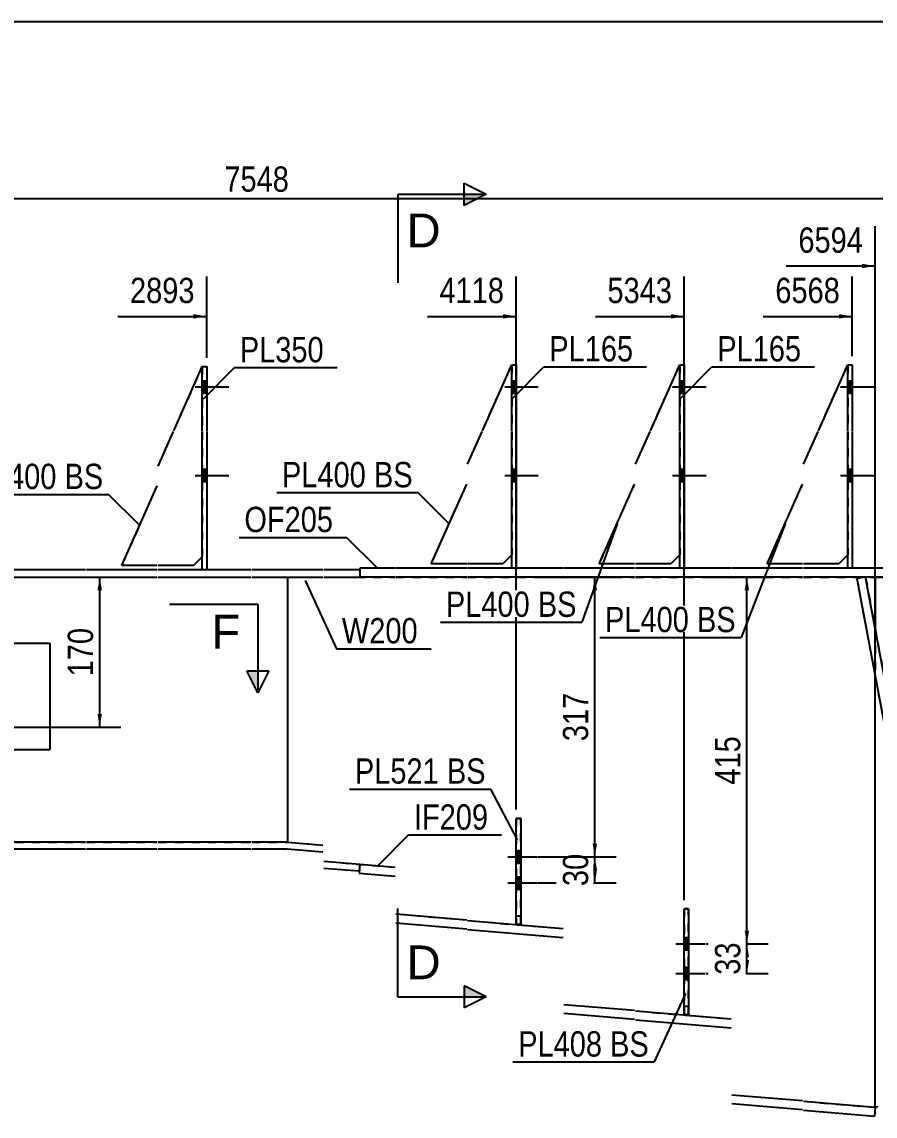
# Model space of a CAD drawing. Header units: millimetres. Extents: x -29 to 374, y -199 to 78.
# Drawn here: x 135.5 to 232.1, y -46 to 77.8 of the extents above; entities that cross this region are included whole.
import ezdxf

# ---------------------------------------------------------------- set-up
doc = ezdxf.new("R2010")
doc.units = ezdxf.units.MM
doc.linetypes.add('DXK_LINE_DOT1', pattern=[1.8814, 0.9407, -0.9407])
doc.linetypes.add('DXK_LINE_DOT2', pattern=[3.9198, 1.9599, -1.9599])
doc.styles.add('Arial', font='ARIAL.TTF', dxfattribs={"height": 0.2})
doc.styles.add('Arial Narrow', font='ARIALN.TTF', dxfattribs={"height": 0.2})

# ---------------------------------------------------------------- blocks, each defined once
blk = doc.blocks.new('Unknown-627306872-1201')
at = {"color": 5, "linetype": 'Continuous'}
blk.add_line((373.94, 77.81), (-26.06, 77.81), dxfattribs=at)
blk = doc.blocks.new('Part-627306872-1657 - 1568')
at = {"color": 2, "linetype": 'Continuous'}
for p, q in [((173.78, -17.5), (173.7, -18.5)), ((173.7, -18.5), (177.78, -18.84)), ((173.78, -17.5), (177.78, -17.84)), ((177.88, -23.12), (185.88, -23.79)), ((177.88, -24.13), (185.88, -24.79)), ((185.98, -23.87), (196.79, -24.78)), ((185.98, -24.88), (196.79, -25.78)), ((196.89, -33.35), (204.89, -34.02)), ((196.89, -34.35), (204.89, -35.02)), ((204.99, -34.1), (215.8, -35)), ((204.99, -35.1), (215.8, -36)), ((215.9, -43.57), (223.9, -44.24)), ((224, -44.32), (232.1, -45)), ((215.9, -44.58), (223.9, -45.24)), ((224, -45.33), (232.02, -46)), ((232.1, -45), (232.02, -46))]:
    blk.add_line(p, q, dxfattribs=at)
blk = doc.blocks.new('Bolt-627306872-2099 - 1568')
at = {"linetype": 'Continuous'}
for points in [[(229.5, 35.8), (229.5, 37.2), (229, 37.2), (229, 35.8)], [(229.5, 35.8), (229.5, 37.2), (229, 37.2), (229, 35.8)], [(229.5, 35.8), (229.5, 37.2), (229, 37.2), (229, 35.8)], [(229.5, 25.8), (229.5, 27.2), (229, 27.2), (229, 25.8)], [(229.5, 25.8), (229.5, 27.2), (229, 27.2), (229, 25.8)], [(229.5, 25.8), (229.5, 27.2), (229, 27.2), (229, 25.8)]]:
    blk.add_hatch(color=3, dxfattribs=at).paths.add_polyline_path(points)
at = {"color": 3, "linetype": 'Continuous'}
for p, q in [((229, 37.2), (229.5, 37.2)), ((229, 37.2), (229.5, 37.2)), ((229, 37.2), (229.5, 37.2)), ((228.2, 36.5), (232, 36.5)), ((228.2, 36.5), (232, 36.5)), ((228.2, 36.5), (232, 36.5)), ((229, 35.8), (229.5, 35.8)), ((229, 35.8), (229.5, 35.8)), ((229, 35.8), (229.5, 35.8)), ((228.2, 26.5), (232, 26.5)), ((228.2, 26.5), (232, 26.5)), ((228.2, 26.5), (232, 26.5)), ((229, 27.2), (229.5, 27.2)), ((229, 27.2), (229.5, 27.2)), ((229, 27.2), (229.5, 27.2)), ((229, 25.8), (229.5, 25.8)), ((229, 25.8), (229.5, 25.8)), ((229, 25.8), (229.5, 25.8))]:
    blk.add_line(p, q, dxfattribs=at)
blk = doc.blocks.new('Bolt-627306872-2097 - 1568')
at = {"linetype": 'Continuous'}
for points in [[(210.49, 35.8), (210.49, 37.2), (209.99, 37.2), (209.99, 35.8)], [(210.49, 35.8), (210.49, 37.2), (209.99, 37.2), (209.99, 35.8)], [(210.49, 35.8), (210.49, 37.2), (209.99, 37.2), (209.99, 35.8)], [(210.49, 25.8), (210.49, 27.2), (209.99, 27.2), (209.99, 25.8)], [(210.49, 25.8), (210.49, 27.2), (209.99, 27.2), (209.99, 25.8)], [(210.49, 25.8), (210.49, 27.2), (209.99, 27.2), (209.99, 25.8)]]:
    blk.add_hatch(color=3, dxfattribs=at).paths.add_polyline_path(points)
at = {"color": 3, "linetype": 'Continuous'}
for p, q in [((209.99, 37.2), (210.49, 37.2)), ((209.99, 37.2), (210.49, 37.2)), ((209.99, 37.2), (210.49, 37.2)), ((209.19, 36.5), (212.99, 36.5)), ((209.19, 36.5), (212.99, 36.5)), ((209.19, 36.5), (212.99, 36.5)), ((209.99, 35.8), (210.49, 35.8)), ((209.99, 35.8), (210.49, 35.8)), ((209.99, 35.8), (210.49, 35.8)), ((209.19, 26.5), (212.99, 26.5)), ((209.19, 26.5), (212.99, 26.5)), ((209.19, 26.5), (212.99, 26.5)), ((209.99, 27.2), (210.49, 27.2)), ((209.99, 27.2), (210.49, 27.2)), ((209.99, 27.2), (210.49, 27.2)), ((209.99, 25.8), (210.49, 25.8)), ((209.99, 25.8), (210.49, 25.8)), ((209.99, 25.8), (210.49, 25.8))]:
    blk.add_line(p, q, dxfattribs=at)
blk = doc.blocks.new('Part-627306872-1613 - 1568')
at = {"color": 2, "linetype": 'Continuous'}
for p, q in [((231.01, 15), (230.03, 14.82)), ((241.93, -43.15), (231.01, 15)), ((230.03, 14.82), (240.95, -43.34)), ((240.95, -43.34), (241.93, -43.15))]:
    blk.add_line(p, q, dxfattribs=at)
blk = doc.blocks.new('Part-627306872-1932 - 1568')
at = {"color": 7, "linetype": 'DXK_LINE_DOT1'}
for p, q in [((187.67, 31.55), (190.98, 39)), ((190.98, 39), (190.98, 31.55)), ((185.98, 27.75), (187.63, 31.45)), ((190.98, 31.45), (190.98, 17.5)), ((181.88, 16.5), (185.88, 25.5)), ((190.98, 17.5), (189.98, 16.5)), ((185.88, 16.5), (181.88, 16.5)), ((189.98, 16.5), (185.98, 16.5))]:
    blk.add_line(p, q, dxfattribs=at)
blk = doc.blocks.new('Part-627306872-1701 - 1568')
at = {"color": 2, "linetype": 'Continuous'}
for p, q in [((232.1, 15), (232.1, 9.18)), ((307.32, 15), (307.36, 14.82)), ((232.1, -45), (232.1, 3.76))]:
    blk.add_line(p, q, dxfattribs=at)
at = {"color": 7, "linetype": 'DXK_LINE_DOT1'}
for p, q in [((232.1, 15), (307.32, 15)), ((307.36, 14.82), (315.64, -29.31)), ((232.1, 9.18), (232.1, 3.76)), ((315.64, -29.31), (232.1, -45))]:
    blk.add_line(p, q, dxfattribs=at)
blk = doc.blocks.new('Part-627306872-1787 - 1568')
at = {"color": 7, "linetype": 'DXK_LINE_DOT1'}
for p, q in [((206.68, 31.55), (209.99, 39)), ((209.99, 39), (209.99, 31.55)), ((204.99, 27.75), (206.64, 31.45)), ((209.99, 31.45), (209.99, 17.5)), ((200.89, 16.5), (204.89, 25.5)), ((209.99, 17.5), (208.99, 16.5)), ((204.89, 16.5), (200.89, 16.5)), ((208.99, 16.5), (204.99, 16.5))]:
    blk.add_line(p, q, dxfattribs=at)
blk = doc.blocks.new('Part-627306872-1723 - 1568')
at = {"color": 2, "linetype": 'Continuous'}
for p, q in [((165.6, 15), (165.6, -15)), ((232.1, 15), (232.1, 9.18)), ((232.1, -45), (232.1, 3.76))]:
    blk.add_line(p, q, dxfattribs=at)
at = {"color": 7, "linetype": 'DXK_LINE_DOT1'}
for p, q in [((165.6, 15), (169.6, 15)), ((169.7, 15), (177.78, 15)), ((177.88, 15), (185.88, 15)), ((185.98, 15), (196.79, 15)), ((196.89, 15), (204.89, 15)), ((204.99, 15), (215.8, 15)), ((215.9, 15), (223.9, 15)), ((224, 15), (232.1, 15)), ((232.1, -45), (232.1, 3.76)), ((165.6, -15), (169.6, -15.33)), ((169.7, -17.16), (177.78, -17.84)), ((177.88, -23.12), (185.88, -23.79)), ((185.98, -23.87), (196.79, -24.78)), ((196.89, -33.35), (204.89, -34.02)), ((204.99, -34.1), (215.8, -35)), ((215.9, -43.57), (223.9, -44.24)), ((224, -44.32), (232.1, -45))]:
    blk.add_line(p, q, dxfattribs=at)
blk = doc.blocks.new('Part-627306872-1745 - 1568')
at = {"color": 2, "linetype": 'Continuous'}
for p, q in [((173.78, 16), (173.78, 15)), ((177.78, 16), (173.78, 16)), ((177.78, 15), (173.78, 15)), ((185.88, 16), (177.88, 16)), ((185.88, 15), (177.88, 15)), ((190.98, 16), (185.98, 16)), ((196.79, 15), (185.98, 15)), ((196.79, 16), (191.48, 16)), ((204.89, 16), (196.89, 16)), ((204.89, 15), (196.89, 15)), ((209.99, 16), (204.99, 16)), ((215.8, 15), (204.99, 15)), ((215.8, 16), (210.49, 16)), ((223.9, 16), (215.9, 16)), ((223.9, 15), (215.9, 15)), ((229, 16), (224, 16)), ((308.34, 15), (224, 15)), ((295.19, 16), (229.5, 16)), ((321.17, 16), (295.69, 16)), ((329.52, 15), (308.34, 15)), ((329.52, 16), (321.67, 16)), ((329.52, 16), (329.52, 15))]:
    blk.add_line(p, q, dxfattribs=at)
at = {"color": 7, "linetype": 'DXK_LINE_DOT1'}
for p, q in [((191.48, 16), (190.98, 16)), ((210.49, 16), (209.99, 16)), ((229.5, 16), (229, 16)), ((295.69, 16), (295.19, 16)), ((308.34, 15), (308.34, 15)), ((321.67, 16), (321.17, 16))]:
    blk.add_line(p, q, dxfattribs=at)
blk = doc.blocks.new('Part-627306872-1750 - 1568')
at = {"color": 2, "linetype": 'Continuous'}
for p, q in [((123.76, 7.5), (138.76, 7.5)), ((123.76, 7.5), (123.76, -4.5)), ((138.76, -4.5), (138.76, 7.5)), ((123.76, -4.5), (138.76, -4.5))]:
    blk.add_line(p, q, dxfattribs=at)
blk = doc.blocks.new('Bolt-627306872-2105 - 1568')
at = {"color": 3, "linetype": 'DXK_LINE_DOT2'}
for p, q in [((210.5, -25.8), (211, -25.8)), ((209.55, -26.5), (212.85, -26.5)), ((210.5, -27.2), (211, -27.2)), ((210.5, -29.15), (211, -29.15)), ((209.55, -29.85), (212.85, -29.85)), ((210.5, -30.55), (211, -30.55))]:
    blk.add_line(p, q, dxfattribs=at)
blk = doc.blocks.new('Part-627306872-1755 - 1568')
at = {"color": 2, "linetype": 'Continuous'}
for p, q in [((5.5, -15), (0, -15)), ((5.5, -15.8), (0, -15.8)), ((13.6, -15), (5.6, -15)), ((13.6, -15.8), (5.6, -15.8)), ((21.7, -15), (13.7, -15)), ((21.7, -15.8), (13.7, -15.8)), ((32.3, -15), (21.8, -15)), ((32.3, -15.8), (21.8, -15.8)), ((40.4, -15), (32.4, -15)), ((40.4, -15.8), (32.4, -15.8)), ((50.95, -15), (40.5, -15)), ((50.95, -15.8), (40.5, -15.8)), ((59.05, -15), (51.05, -15)), ((59.05, -15.8), (51.05, -15.8)), ((87.56, -15), (59.15, -15)), ((87.56, -15.8), (59.15, -15.8)), ((119.66, -15), (87.66, -15)), ((119.66, -15.8), (87.66, -15.8)), ((142.76, -15), (119.76, -15)), ((142.76, -15.8), (119.76, -15.8)), ((150.86, -15), (142.86, -15)), ((150.86, -15.8), (142.86, -15.8)), ((161.46, -15), (150.96, -15)), ((161.46, -15.8), (150.96, -15.8)), ((165.6, -15), (161.56, -15)), ((165.56, -15.8), (161.56, -15.8)), ((169.6, -16.14), (165.56, -15.8)), ((165.6, -15), (169.6, -15.33)), ((169.7, -17.16), (173.78, -17.5)), ((173.71, -18.3), (169.7, -17.97)), ((173.78, -17.5), (173.71, -18.3))]:
    blk.add_line(p, q, dxfattribs=at)
at = {"color": 7, "linetype": 'DXK_LINE_DOT1'}
blk.add_line((0, -15.8), (0, -15), dxfattribs=at)
blk = doc.blocks.new('Part-627306872-1760 - 1568')
at = {"color": 2, "linetype": 'Continuous'}
for p, q in [((0, 15.8), (5.5, 15.8)), ((0, 15), (5.5, 15)), ((5.6, 15.8), (13.6, 15.8)), ((5.6, 15), (13.6, 15)), ((13.7, 15.8), (21.7, 15.8)), ((13.7, 15), (21.7, 15)), ((21.8, 15.8), (26.8, 15.8)), ((21.8, 15), (32.3, 15)), ((32.3, 15.8), (27.3, 15.8)), ((40.4, 15.8), (32.4, 15.8)), ((32.4, 15), (40.4, 15)), ((45.5, 15.8), (40.5, 15.8)), ((40.5, 15), (50.95, 15)), ((50.95, 15.8), (46, 15.8)), ((59.05, 15.8), (51.05, 15.8)), ((51.05, 15), (59.05, 15)), ((64.15, 15.8), (59.15, 15.8)), ((59.15, 15), (87.56, 15)), ((87.56, 15.8), (64.65, 15.8)), ((119.66, 15.8), (87.66, 15.8)), ((87.66, 15), (119.66, 15)), ((142.76, 15.8), (119.76, 15.8)), ((119.76, 15), (142.76, 15)), ((150.86, 15.8), (142.86, 15.8)), ((142.86, 15), (150.86, 15)), ((155.96, 15.8), (150.96, 15.8)), ((150.96, 15), (161.46, 15)), ((161.46, 15.8), (156.46, 15.8)), ((169.6, 15.8), (161.56, 15.8)), ((161.56, 15), (169.6, 15)), ((173.78, 15.8), (169.7, 15.8)), ((169.7, 15), (173.78, 15)), ((173.78, 15.8), (173.78, 15))]:
    blk.add_line(p, q, dxfattribs=at)
at = {"color": 7, "linetype": 'DXK_LINE_DOT1'}
for p, q in [((0, 15.8), (0, 15)), ((27.3, 15.8), (26.8, 15.8)), ((46, 15.8), (45.5, 15.8)), ((64.65, 15.8), (64.15, 15.8)), ((156.46, 15.8), (155.96, 15.8))]:
    blk.add_line(p, q, dxfattribs=at)
blk = doc.blocks.new('Part-627306872-1981 - 1568')
at = {"color": 2, "linetype": 'Continuous'}
for p, q in [((191.49, -24.32), (191.49, -12.32)), ((191.49, -12.32), (191.99, -12.32)), ((191.99, -12.32), (191.99, -24.32)), ((191.99, -24.32), (191.49, -24.32))]:
    blk.add_line(p, q, dxfattribs=at)
blk = doc.blocks.new('Part-627306872-1917 - 1568')
at = {"color": 2, "linetype": 'Continuous'}
for p, q in [((210.5, -34.55), (210.5, -22.55)), ((210.5, -22.55), (211, -22.55)), ((211, -22.55), (211, -34.55)), ((211, -34.55), (210.5, -34.55))]:
    blk.add_line(p, q, dxfattribs=at)
blk = doc.blocks.new('Part-627306872-1809 - 1568')
at = {"color": 7, "linetype": 'DXK_LINE_DOT1'}
for p, q in [((210.5, -22.55), (210.5, -34.55)), ((211, -22.55), (210.5, -22.55)), ((211, -34.55), (211, -22.55)), ((210.5, -33.55), (211, -33.55)), ((210.5, -34.55), (211, -34.55))]:
    blk.add_line(p, q, dxfattribs=at)
blk = doc.blocks.new('Part-627306872-2028 - 1568')
at = {"color": 7, "linetype": 'DXK_LINE_DOT1'}
for p, q in [((231.01, 15), (230.03, 14.82)), ((231.01, 15), (241.93, -43.15)), ((230.03, 14.82), (240.95, -43.34))]:
    blk.add_line(p, q, dxfattribs=at)
blk = doc.blocks.new('Part-627306872-1836 - 1568')
at = {"color": 2, "linetype": 'Continuous'}
for p, q in [((152.74, 31.55), (155.96, 38.8)), ((150.96, 27.55), (152.7, 31.45)), ((146.86, 16.3), (150.86, 25.3)), ((150.86, 16.3), (146.86, 16.3)), ((154.96, 16.3), (150.96, 16.3)), ((155.96, 17.3), (154.96, 16.3))]:
    blk.add_line(p, q, dxfattribs=at)
at = {"color": 7, "linetype": 'DXK_LINE_DOT1'}
for p, q in [((155.96, 38.8), (155.96, 31.55)), ((155.96, 31.45), (155.96, 17.3))]:
    blk.add_line(p, q, dxfattribs=at)
blk = doc.blocks.new('Part-627306872-1841 - 1568')
at = {"color": 7, "linetype": 'DXK_LINE_DOT1'}
for p, q in [((152.74, 31.55), (155.96, 38.8)), ((150.96, 27.55), (152.7, 31.45)), ((146.86, 16.3), (150.86, 25.3)), ((150.86, 16.3), (146.86, 16.3)), ((154.96, 16.3), (150.96, 16.3)), ((155.96, 17.3), (154.96, 16.3))]:
    blk.add_line(p, q, dxfattribs=at)
blk = doc.blocks.new('Part-627306872-1991 - 1568')
at = {"color": 2, "linetype": 'Continuous'}
for p, q in [((206.68, 31.55), (209.99, 39)), ((204.99, 27.75), (206.64, 31.45)), ((200.89, 16.5), (204.89, 25.5)), ((209.99, 17.5), (208.99, 16.5)), ((204.89, 16.5), (200.89, 16.5)), ((208.99, 16.5), (204.99, 16.5))]:
    blk.add_line(p, q, dxfattribs=at)
blk = doc.blocks.new('Part-627306872-1927 - 1568')
at = {"color": 7, "linetype": 'DXK_LINE_DOT1'}
for p, q in [((225.69, 31.55), (229, 39)), ((229, 39), (229, 31.55)), ((224, 27.75), (225.65, 31.45)), ((229, 31.45), (229, 17.5)), ((219.9, 16.5), (223.9, 25.5)), ((229, 17.5), (228, 16.5)), ((223.9, 16.5), (219.9, 16.5)), ((228, 16.5), (224, 16.5))]:
    blk.add_line(p, q, dxfattribs=at)
blk = doc.blocks.new('Part-627306872-1959 - 1568')
at = {"color": 7, "linetype": 'DXK_LINE_DOT1'}
for p, q in [((191.49, -12.32), (191.49, -24.32)), ((191.99, -12.32), (191.49, -12.32)), ((191.99, -24.32), (191.99, -12.32)), ((191.49, -23.32), (191.99, -23.32)), ((191.49, -24.32), (191.99, -24.32))]:
    blk.add_line(p, q, dxfattribs=at)
blk = doc.blocks.new('Bolt-627306872-2101 - 1568')
at = {"linetype": 'Continuous'}
for points in [[(191.48, 35.8), (191.48, 37.2), (190.98, 37.2), (190.98, 35.8)], [(191.48, 35.8), (191.48, 37.2), (190.98, 37.2), (190.98, 35.8)], [(191.48, 35.8), (191.48, 37.2), (190.98, 37.2), (190.98, 35.8)], [(191.48, 25.8), (191.48, 27.2), (190.98, 27.2), (190.98, 25.8)], [(191.48, 25.8), (191.48, 27.2), (190.98, 27.2), (190.98, 25.8)], [(191.48, 25.8), (191.48, 27.2), (190.98, 27.2), (190.98, 25.8)]]:
    blk.add_hatch(color=3, dxfattribs=at).paths.add_polyline_path(points)
at = {"color": 3, "linetype": 'Continuous'}
for p, q in [((190.98, 37.2), (191.48, 37.2)), ((190.98, 37.2), (191.48, 37.2)), ((190.98, 37.2), (191.48, 37.2)), ((190.18, 36.5), (193.98, 36.5)), ((190.18, 36.5), (193.98, 36.5)), ((190.18, 36.5), (193.98, 36.5)), ((190.98, 35.8), (191.48, 35.8)), ((190.98, 35.8), (191.48, 35.8)), ((190.98, 35.8), (191.48, 35.8)), ((190.18, 26.5), (193.98, 26.5)), ((190.18, 26.5), (193.98, 26.5)), ((190.18, 26.5), (193.98, 26.5)), ((190.98, 27.2), (191.48, 27.2)), ((190.98, 27.2), (191.48, 27.2)), ((190.98, 27.2), (191.48, 27.2)), ((190.98, 25.8), (191.48, 25.8)), ((190.98, 25.8), (191.48, 25.8)), ((190.98, 25.8), (191.48, 25.8))]:
    blk.add_line(p, q, dxfattribs=at)
blk = doc.blocks.new('Bolt-627306872-2110 - 1568')
at = {"linetype": 'Continuous'}
for points in [[(210.5, -25.8), (210.5, -27.2), (211, -27.2), (211, -25.8)], [(210.5, -29.15), (210.5, -30.55), (211, -30.55), (211, -29.15)]]:
    blk.add_hatch(color=3, dxfattribs=at).paths.add_polyline_path(points)
at = {"color": 3, "linetype": 'Continuous'}
for p, q in [((210.5, -25.8), (211, -25.8)), ((209.55, -26.5), (212.85, -26.5)), ((210.5, -27.2), (211, -27.2)), ((210.5, -29.15), (211, -29.15)), ((209.55, -29.85), (212.85, -29.85)), ((210.5, -30.55), (211, -30.55))]:
    blk.add_line(p, q, dxfattribs=at)
blk = doc.blocks.new('Bolt-627306872-2112 - 1568')
at = {"color": 3, "linetype": 'DXK_LINE_DOT2'}
for p, q in [((191.49, -15.96), (191.99, -15.96)), ((190.54, -16.66), (193.84, -16.66)), ((191.49, -17.36), (191.99, -17.36)), ((190.54, -19.62), (193.84, -19.62)), ((191.49, -18.92), (191.99, -18.92)), ((191.49, -20.32), (191.99, -20.32))]:
    blk.add_line(p, q, dxfattribs=at)
blk = doc.blocks.new('Bolt-627306872-2113 - 1568')
at = {"linetype": 'Continuous'}
for points in [[(191.49, -15.96), (191.49, -17.36), (191.99, -17.36), (191.99, -15.96)], [(191.49, -18.92), (191.49, -20.32), (191.99, -20.32), (191.99, -18.92)]]:
    blk.add_hatch(color=3, dxfattribs=at).paths.add_polyline_path(points)
at = {"color": 3, "linetype": 'Continuous'}
for p, q in [((191.49, -15.96), (191.99, -15.96)), ((190.54, -16.66), (193.84, -16.66)), ((191.49, -17.36), (191.99, -17.36)), ((190.54, -19.62), (193.84, -19.62)), ((191.49, -18.92), (191.99, -18.92)), ((191.49, -20.32), (191.99, -20.32))]:
    blk.add_line(p, q, dxfattribs=at)
blk = doc.blocks.new('Bolt-627306872-2157 - 1568')
at = {"linetype": 'Continuous'}
for points in [[(156.46, 35.8), (156.46, 37.2), (155.96, 37.2), (155.96, 35.8)], [(156.46, 35.8), (156.46, 37.2), (155.96, 37.2), (155.96, 35.8)], [(156.46, 35.8), (156.46, 37.2), (155.96, 37.2), (155.96, 35.8)], [(156.46, 25.8), (156.46, 27.2), (155.96, 27.2), (155.96, 25.8)], [(156.46, 25.8), (156.46, 27.2), (155.96, 27.2), (155.96, 25.8)], [(156.46, 25.8), (156.46, 27.2), (155.96, 27.2), (155.96, 25.8)]]:
    blk.add_hatch(color=3, dxfattribs=at).paths.add_polyline_path(points)
at = {"color": 3, "linetype": 'Continuous'}
for p, q in [((155.96, 37.2), (156.46, 37.2)), ((155.96, 37.2), (156.46, 37.2)), ((155.96, 37.2), (156.46, 37.2)), ((155.16, 36.5), (158.96, 36.5)), ((155.16, 36.5), (158.96, 36.5)), ((155.16, 36.5), (158.96, 36.5)), ((155.96, 35.8), (156.46, 35.8)), ((155.96, 35.8), (156.46, 35.8)), ((155.96, 35.8), (156.46, 35.8)), ((155.16, 26.5), (158.96, 26.5)), ((155.16, 26.5), (158.96, 26.5)), ((155.16, 26.5), (158.96, 26.5)), ((155.96, 27.2), (156.46, 27.2)), ((155.96, 27.2), (156.46, 27.2)), ((155.96, 27.2), (156.46, 27.2)), ((155.96, 25.8), (156.46, 25.8)), ((155.96, 25.8), (156.46, 25.8)), ((155.96, 25.8), (156.46, 25.8))]:
    blk.add_line(p, q, dxfattribs=at)
blk = doc.blocks.new('Part-627306872-2162 - 1568')
at = {"color": 7, "linetype": 'DXK_LINE_DOT1'}
for p, q in [((0, 15), (0, -15)), ((0, 15), (5.5, 15)), ((5.6, 15), (13.6, 15)), ((13.7, 15), (21.7, 15)), ((21.8, 15), (32.3, 15)), ((32.4, 15), (40.4, 15)), ((40.5, 15), (50.95, 15)), ((51.05, 15), (59.05, 15)), ((59.15, 15), (87.56, 15)), ((87.66, 15), (119.66, 15)), ((119.76, 15), (142.76, 15)), ((142.86, 15), (150.86, 15)), ((150.96, 15), (161.46, 15)), ((161.56, 15), (165.6, 15)), ((165.6, 15), (165.6, -15)), ((0, -15), (5.5, -15)), ((5.6, -15), (13.6, -15)), ((13.7, -15), (21.7, -15)), ((21.8, -15), (32.3, -15)), ((32.4, -15), (40.4, -15)), ((40.5, -15), (50.95, -15)), ((51.05, -15), (59.05, -15)), ((59.15, -15), (87.56, -15)), ((87.66, -15), (119.66, -15)), ((119.76, -15), (142.76, -15)), ((142.86, -15), (150.86, -15)), ((150.96, -15), (161.46, -15)), ((161.56, -15), (165.6, -15))]:
    blk.add_line(p, q, dxfattribs=at)
blk = doc.blocks.new('Part-627306872-2172 - 1568')
at = {"color": 2, "linetype": 'Continuous'}
for p, q in [((187.67, 31.55), (190.98, 39)), ((185.98, 27.75), (187.63, 31.45)), ((181.88, 16.5), (185.88, 25.5)), ((190.98, 17.5), (189.98, 16.5)), ((185.88, 16.5), (181.88, 16.5)), ((189.98, 16.5), (185.98, 16.5))]:
    blk.add_line(p, q, dxfattribs=at)
blk = doc.blocks.new('Part-627306872-2177 - 1568')
at = {"color": 2, "linetype": 'Continuous'}
for p, q in [((225.69, 31.55), (229, 39)), ((224, 27.75), (225.65, 31.45)), ((219.9, 16.5), (223.9, 25.5)), ((229, 17.5), (228, 16.5)), ((223.9, 16.5), (219.9, 16.5)), ((228, 16.5), (224, 16.5))]:
    blk.add_line(p, q, dxfattribs=at)
blk = doc.blocks.new('Part-627306872-2248 - 1568')
at = {"color": 2, "linetype": 'Continuous'}
for p, q in [((190.98, 31.55), (190.98, 39)), ((190.98, 39), (191.48, 39)), ((191.48, 39), (191.48, 31.55)), ((190.98, 16), (190.98, 31.45)), ((191.48, 31.45), (191.48, 16)), ((191.48, 16), (190.98, 16))]:
    blk.add_line(p, q, dxfattribs=at)
blk = doc.blocks.new('Part-627306872-2258 - 1568')
at = {"color": 2, "linetype": 'Continuous'}
for p, q in [((229, 31.55), (229, 39)), ((229, 39), (229.5, 39)), ((229.5, 39), (229.5, 31.55)), ((229, 16), (229, 31.45)), ((229.5, 31.45), (229.5, 16)), ((229.5, 16), (229, 16))]:
    blk.add_line(p, q, dxfattribs=at)
blk = doc.blocks.new('Part-627306872-2268 - 1568')
at = {"color": 2, "linetype": 'Continuous'}
for p, q in [((209.99, 31.55), (209.99, 39)), ((209.99, 39), (210.49, 39)), ((210.49, 39), (210.49, 31.55)), ((209.99, 16), (209.99, 31.45)), ((210.49, 31.45), (210.49, 16)), ((210.49, 16), (209.99, 16))]:
    blk.add_line(p, q, dxfattribs=at)
blk = doc.blocks.new('Part-627306872-2283 - 1568')
at = {"color": 2, "linetype": 'Continuous'}
for p, q in [((155.96, 31.55), (155.96, 38.8)), ((155.96, 38.8), (156.46, 38.8)), ((156.46, 38.8), (156.46, 31.55)), ((155.96, 15.8), (155.96, 31.45)), ((156.46, 31.45), (156.46, 15.8)), ((156.46, 15.8), (155.96, 15.8))]:
    blk.add_line(p, q, dxfattribs=at)
blk = doc.blocks.new('StraightDimension-627306872-5108 - 1568')
at = {"color": 7, "linetype": 'Continuous'}
blk.add_line((-1.6, 57.84), (325.84, 57.84), dxfattribs=at)
at = {"color": 0}
blk.add_wipeout([(166.38, 57.99), (166.38, 62.19), (157.86, 62.19), (157.86, 57.99)], dxfattribs=at)
at = {"color": 3, "style": 'Arial Narrow'}
blk.add_text('7548', height=2.863, dxfattribs=at).set_placement((158.46, 58.59))
blk = doc.blocks.new('StraightDimension-627306872-3916 - 1568')
at = {"linetype": 'Continuous'}
for points in [[(200.13, -18.16), (200.38, -16.66), (200.63, -18.16)], [(200.63, -18.12), (200.38, -19.62), (200.13, -18.12)]]:
    blk.add_hatch(color=7, dxfattribs=at).paths.add_polyline_path(points)
at = {"color": 7, "linetype": 'Continuous'}
for p, q in [((193.92, -16.66), (202.78, -16.66)), ((200.38, -19.62), (200.38, -16.66)), ((193.92, -19.62), (202.78, -19.62))]:
    blk.add_line(p, q, dxfattribs=at)
at = {"color": 0}
blk.add_wipeout([(200.23, -15.71), (196.03, -15.71), (196.03, -20.57), (200.23, -20.57)], dxfattribs=at)
at = {"color": 3, "style": 'Arial Narrow'}
blk.add_text('30', height=2.863, rotation=90.0002, dxfattribs=at).set_placement((199.63, -19.97))
blk = doc.blocks.new('StraightDimension-627306872-2773 - 1568')
at = {"linetype": 'Continuous'}
for points in [[(144.1, 13.5), (144.35, 15), (144.6, 13.5)], [(144.6, -0.5), (144.35, -2), (144.1, -0.5)]]:
    blk.add_hatch(color=7, dxfattribs=at).paths.add_polyline_path(points)
at = {"color": 7, "linetype": 'Continuous'}
for p, q in [((138.93, 15), (146.75, 15)), ((144.35, -2), (144.35, 15)), ((77.06, -2), (146.75, -2))]:
    blk.add_line(p, q, dxfattribs=at)
at = {"color": 0}
blk.add_wipeout([(144.2, 9.84), (140, 9.84), (140, 3.16), (144.2, 3.16)], dxfattribs=at)
at = {"color": 3, "style": 'Arial Narrow'}
blk.add_text('170', height=2.863, rotation=90.0002, dxfattribs=at).set_placement((143.6, 3.76))
blk = doc.blocks.new('StraightDimension-627306872-3891 - 1568')
at = {"linetype": 'Continuous'}
for points in [[(217.34, 13.5), (217.59, 15), (217.84, 13.5)], [(217.84, -25), (217.59, -26.5), (217.34, -25)]]:
    blk.add_hatch(color=7, dxfattribs=at).paths.add_polyline_path(points)
at = {"color": 7, "linetype": 'Continuous'}
for p, q in [((212.93, 15), (219.99, 15)), ((217.59, -26.5), (217.59, 15)), ((212.93, -26.5), (219.99, -26.5))]:
    blk.add_line(p, q, dxfattribs=at)
at = {"color": 0}
blk.add_wipeout([(217.44, -2.41), (213.24, -2.41), (213.24, -9.09), (217.44, -9.09)], dxfattribs=at)
at = {"color": 3, "style": 'Arial Narrow'}
blk.add_text('415', height=2.863, rotation=90.0002, dxfattribs=at).set_placement((216.84, -8.49))
blk = doc.blocks.new('StraightDimension-627306872-3892 - 1568')
at = {"linetype": 'Continuous'}
for points in [[(217.34, -28), (217.59, -26.5), (217.84, -28)], [(217.84, -28.35), (217.59, -29.85), (217.34, -28.35)]]:
    blk.add_hatch(color=7, dxfattribs=at).paths.add_polyline_path(points)
at = {"color": 7, "linetype": 'Continuous'}
for p, q in [((212.93, -26.5), (219.99, -26.5)), ((217.59, -29.85), (217.59, -26.5)), ((212.93, -29.85), (219.99, -29.85))]:
    blk.add_line(p, q, dxfattribs=at)
at = {"color": 0}
blk.add_wipeout([(217.44, -25.75), (213.24, -25.75), (213.24, -30.6), (217.44, -30.6)], dxfattribs=at)
at = {"color": 3, "style": 'Arial Narrow'}
blk.add_text('33', height=2.863, rotation=90.0002, dxfattribs=at).set_placement((216.84, -30))
blk = doc.blocks.new('StraightDimension-627306872-3915 - 1568')
at = {"linetype": 'Continuous'}
for points in [[(200.13, 13.5), (200.38, 15), (200.63, 13.5)], [(200.63, -15.16), (200.38, -16.66), (200.13, -15.16)]]:
    blk.add_hatch(color=7, dxfattribs=at).paths.add_polyline_path(points)
at = {"color": 7, "linetype": 'Continuous'}
for p, q in [((193.92, 15), (202.78, 15)), ((200.38, -16.66), (200.38, 15)), ((193.92, -16.66), (202.78, -16.66))]:
    blk.add_line(p, q, dxfattribs=at)
at = {"color": 0}
blk.add_wipeout([(200.23, 2.51), (196.03, 2.51), (196.03, -4.17), (200.23, -4.17)], dxfattribs=at)
at = {"color": 3, "style": 'Arial Narrow'}
blk.add_text('317', height=2.863, rotation=90.0002, dxfattribs=at).set_placement((199.63, -3.57))
blk = doc.blocks.new('StraightDimension-627306872-6449 - 1568')
at = {"linetype": 'Continuous'}
blk.add_hatch(color=7, dxfattribs=at).paths.add_polyline_path([(230.6, 50.44), (232.1, 50.19), (230.6, 49.94)])
at = {"color": 7, "linetype": 'Continuous'}
for p, q in [((232.1, -44), (232.1, 54.69)), ((222.04, 50.19), (232.1, 50.19))]:
    blk.add_line(p, q, dxfattribs=at)
at = {"color": 0}
blk.add_wipeout([(231.33, 51.09), (231.33, 55.29), (222.82, 55.29), (222.82, 51.09)], dxfattribs=at)
at = {"color": 3, "style": 'Arial Narrow'}
blk.add_text('6594', height=2.863, dxfattribs=at).set_placement((223.42, 51.69))
blk = doc.blocks.new('StraightDimension-627306872-6450 - 1568')
at = {"linetype": 'Continuous'}
blk.add_hatch(color=7, dxfattribs=at).paths.add_polyline_path([(228, 44.74), (229.5, 44.49), (228, 44.24)])
at = {"color": 7, "linetype": 'Continuous'}
for p, q in [((229.5, 40), (229.5, 48.99)), ((219.44, 44.49), (229.5, 44.49))]:
    blk.add_line(p, q, dxfattribs=at)
at = {"color": 0}
blk.add_wipeout([(228.73, 45.39), (228.73, 49.59), (220.21, 49.59), (220.21, 45.39)], dxfattribs=at)
at = {"color": 3, "style": 'Arial Narrow'}
blk.add_text('6568', height=2.863, dxfattribs=at).set_placement((220.81, 45.99))
blk = doc.blocks.new('StraightDimension-627306872-6451 - 1568')
at = {"linetype": 'Continuous'}
blk.add_hatch(color=7, dxfattribs=at).paths.add_polyline_path([(209, 44.74), (210.5, 44.49), (209, 44.24)])
at = {"color": 7, "linetype": 'Continuous'}
for p, q in [((210.5, -21.55), (210.5, 48.99)), ((200.44, 44.49), (210.5, 44.49))]:
    blk.add_line(p, q, dxfattribs=at)
at = {"color": 0}
blk.add_wipeout([(209.73, 45.39), (209.73, 49.59), (201.21, 49.59), (201.21, 45.39)], dxfattribs=at)
at = {"color": 3, "style": 'Arial Narrow'}
blk.add_text('5343', height=2.863, dxfattribs=at).set_placement((201.81, 45.99))
blk = doc.blocks.new('StraightDimension-627306872-6452 - 1568')
at = {"linetype": 'Continuous'}
blk.add_hatch(color=7, dxfattribs=at).paths.add_polyline_path([(189.99, 44.74), (191.49, 44.49), (189.99, 44.24)])
at = {"color": 7, "linetype": 'Continuous'}
for p, q in [((191.49, -11.32), (191.49, 48.99)), ((181.43, 44.49), (191.49, 44.49))]:
    blk.add_line(p, q, dxfattribs=at)
at = {"color": 0}
blk.add_wipeout([(190.72, 45.39), (190.72, 49.59), (182.2, 49.59), (182.2, 45.39)], dxfattribs=at)
at = {"color": 3, "style": 'Arial Narrow'}
blk.add_text('4118', height=2.863, dxfattribs=at).set_placement((182.8, 45.99))
blk = doc.blocks.new('StraightDimension-627306872-6453 - 1568')
at = {"linetype": 'Continuous'}
blk.add_hatch(color=7, dxfattribs=at).paths.add_polyline_path([(154.96, 44.74), (156.46, 44.49), (154.96, 44.24)])
at = {"color": 7, "linetype": 'Continuous'}
for p, q in [((156.46, 39.8), (156.46, 48.99)), ((146.4, 44.49), (156.46, 44.49))]:
    blk.add_line(p, q, dxfattribs=at)
at = {"color": 0}
blk.add_wipeout([(155.69, 45.39), (155.69, 49.59), (147.18, 49.59), (147.18, 45.39)], dxfattribs=at)
at = {"color": 3, "style": 'Arial Narrow'}
blk.add_text('2893', height=2.863, dxfattribs=at).set_placement((147.78, 45.99))
blk = doc.blocks.new('MarkSet-627306872-2976 - 1568')
at = {"color": 0}
for points in [[(193.03, 10.49), (193.03, 13.49), (183.53, 13.49), (183.53, 10.49)], [(198.32, 10.49), (198.32, 13.49), (193.93, 13.49), (193.93, 10.49)]]:
    blk.add_wipeout(points, dxfattribs=at)
for points in [[(193.03, 10.49), (193.03, 13.49), (183.53, 13.49), (183.53, 10.49)], [(198.32, 10.49), (198.32, 13.49), (193.93, 13.49), (193.93, 10.49)]]:
    blk.add_wipeout(points, dxfattribs=at)
at = {"color": 7, "linetype": 'Continuous'}
for p in [(202.92, 21.02), (182.93, 9.89)]:
    blk.add_line(p, (198.92, 9.89), dxfattribs=at)
at = {"color": 3, "style": 'Arial Narrow'}
for s, p in [('PL400', (183.53, 10.49)), ('BS', (193.93, 10.49))]:
    blk.add_text(s, height=2.863, dxfattribs=at).set_placement(p)
blk = doc.blocks.new('Mark-627306872-1719 - 1568')
at = {"color": 0}
blk.add_wipeout([(180.35, 7.49), (180.35, 10.49), (171.76, 10.49), (171.76, 7.49)], dxfattribs=at)
blk.add_wipeout([(180.35, 7.49), (180.35, 10.49), (171.76, 10.49), (171.76, 7.49)], dxfattribs=at)
at = {"color": 7, "linetype": 'Continuous'}
for p, q in [((167.62, 14.62), (171.16, 6.89)), ((171.16, 6.89), (181.85, 6.89))]:
    blk.add_line(p, q, dxfattribs=at)
at = {"color": 3, "style": 'Arial Narrow'}
blk.add_text('W200', height=2.863, dxfattribs=at).set_placement((171.76, 7.49))
blk = doc.blocks.new('Mark-627306872-1653 - 1568')
at = {"color": 0}
blk.add_wipeout([(188.32, -13.59), (188.32, -10.59), (179.91, -10.59), (179.91, -13.59)], dxfattribs=at)
blk.add_wipeout([(188.32, -13.59), (188.32, -10.59), (179.91, -10.59), (179.91, -13.59)], dxfattribs=at)
at = {"color": 7, "linetype": 'Continuous'}
for p, q in [((175.78, -17.73), (179.31, -14.19)), ((179.31, -14.19), (189.82, -14.19))]:
    blk.add_line(p, q, dxfattribs=at)
at = {"color": 3, "style": 'Arial Narrow'}
blk.add_text('IF209', height=2.863, dxfattribs=at).set_placement((179.91, -13.59))
blk = doc.blocks.new('Mark-627306872-1741 - 1568')
at = {"color": 7, "linetype": 'Continuous'}
blk.add_line((175.81, 15.95), (172.27, 19.48), dxfattribs=at)
at = {"color": 0}
blk.add_wipeout([(170.77, 20.08), (170.77, 23.08), (160.72, 23.08), (160.72, 20.08)], dxfattribs=at)
blk.add_wipeout([(170.77, 20.08), (170.77, 23.08), (160.72, 23.08), (160.72, 20.08)], dxfattribs=at)
at = {"color": 7, "linetype": 'Continuous'}
blk.add_line((160.12, 19.48), (172.27, 19.48), dxfattribs=at)
at = {"color": 3, "style": 'Arial Narrow'}
blk.add_text('OF205', height=2.863, dxfattribs=at).set_placement((160.72, 20.08))
blk = doc.blocks.new('Mark-627306872-2244 - 1568')
at = {"color": 0}
blk.add_wipeout([(204.73, 39.39), (204.73, 42.39), (195.23, 42.39), (195.23, 39.39)], dxfattribs=at)
blk.add_wipeout([(204.73, 39.39), (204.73, 42.39), (195.23, 42.39), (195.23, 39.39)], dxfattribs=at)
at = {"color": 7, "linetype": 'Continuous'}
for p, q in [((191.1, 35.25), (194.63, 38.79)), ((194.63, 38.79), (206.23, 38.79))]:
    blk.add_line(p, q, dxfattribs=at)
at = {"color": 3, "style": 'Arial Narrow'}
blk.add_text('PL165', height=2.863, dxfattribs=at).set_placement((195.23, 39.39))
blk = doc.blocks.new('MarkSet-627306872-2988 - 1568')
at = {"color": 0}
for points in [[(139.47, 24.95), (139.47, 27.95), (129.97, 27.95), (129.97, 24.95)], [(144.75, 24.95), (144.75, 27.95), (140.37, 27.95), (140.37, 24.95)]]:
    blk.add_wipeout(points, dxfattribs=at)
for points in [[(139.47, 24.95), (139.47, 27.95), (129.97, 27.95), (129.97, 24.95)], [(144.75, 24.95), (144.75, 27.95), (140.37, 27.95), (140.37, 24.95)]]:
    blk.add_wipeout(points, dxfattribs=at)
at = {"color": 7, "linetype": 'Continuous'}
for p in [(129.37, 24.35), (148.89, 20.82)]:
    blk.add_line(p, (145.35, 24.35), dxfattribs=at)
at = {"color": 3, "style": 'Arial Narrow'}
for s, p in [('PL400', (129.97, 24.95)), ('BS', (140.37, 24.95))]:
    blk.add_text(s, height=2.863, dxfattribs=at).set_placement(p)
blk = doc.blocks.new('Mark-627306872-2264 - 1568')
at = {"color": 0}
blk.add_wipeout([(223.74, 39.39), (223.74, 42.39), (214.24, 42.39), (214.24, 39.39)], dxfattribs=at)
blk.add_wipeout([(223.74, 39.39), (223.74, 42.39), (214.24, 42.39), (214.24, 39.39)], dxfattribs=at)
at = {"color": 7, "linetype": 'Continuous'}
for p, q in [((210.11, 35.25), (213.64, 38.79)), ((213.64, 38.79), (225.24, 38.79))]:
    blk.add_line(p, q, dxfattribs=at)
at = {"color": 3, "style": 'Arial Narrow'}
blk.add_text('PL165', height=2.863, dxfattribs=at).set_placement((214.24, 39.39))
blk = doc.blocks.new('Mark-627306872-2279 - 1568')
at = {"color": 0}
blk.add_wipeout([(169.72, 39.29), (169.72, 42.29), (160.21, 42.29), (160.21, 39.29)], dxfattribs=at)
blk.add_wipeout([(169.72, 39.29), (169.72, 42.29), (160.21, 42.29), (160.21, 39.29)], dxfattribs=at)
at = {"color": 7, "linetype": 'Continuous'}
for p, q in [((156.08, 35.15), (159.61, 38.69)), ((159.61, 38.69), (171.22, 38.69))]:
    blk.add_line(p, q, dxfattribs=at)
at = {"color": 3, "style": 'Arial Narrow'}
blk.add_text('PL350', height=2.863, dxfattribs=at).set_placement((160.21, 39.29))
blk = doc.blocks.new('SectionMark-627306872-2801 - 1568')
at = {"linetype": 'Continuous'}
for points in [[(185.58, 57.05), (185.58, 58.3), (188.08, 58.3)], [(185.58, -32.51), (185.58, -31.26), (188.08, -32.51)]]:
    blk.add_hatch(color=30, dxfattribs=at).paths.add_polyline_path(points)
at = {"color": 30, "linetype": 'Continuous'}
for p, q in [((185.58, 57.05), (185.58, 59.55)), ((185.58, 59.55), (188.08, 58.3)), ((178.08, 58.3), (178.08, 48.3)), ((178.08, 58.3), (188.08, 58.3)), ((188.08, 58.3), (185.58, 57.05)), ((178.08, -32.51), (178.08, -22.51)), ((188.08, -32.51), (185.58, -31.26)), ((185.58, -31.26), (185.58, -33.76)), ((178.08, -32.51), (188.08, -32.51)), ((188.08, -32.51), (185.58, -33.76))]:
    blk.add_line(p, q, dxfattribs=at)
at = {"color": 0, "linetype": 'Continuous'}
for points in [[(182.93, 52.3), (182.93, 56.3), (179.08, 56.3), (179.08, 52.3)], [(182.93, -30.51), (182.93, -26.51), (179.08, -26.51), (179.08, -30.51)]]:
    blk.add_wipeout(points, dxfattribs=at)
at = {"color": 96, "linetype": 'Continuous', "style": 'Arial'}
for p in [(179.08, 52.3), (179.08, -30.51)]:
    blk.add_text('D', height=3.82, dxfattribs=at).set_placement(p)
blk = doc.blocks.new('MarkSet-627306872-2820 - 1568')
at = {"color": 0}
for points in [[(211.04, 8.76), (211.04, 11.76), (201.54, 11.76), (201.54, 8.76)], [(216.33, 8.76), (216.33, 11.76), (211.94, 11.76), (211.94, 8.76)]]:
    blk.add_wipeout(points, dxfattribs=at)
for points in [[(211.04, 8.76), (211.04, 11.76), (201.54, 11.76), (201.54, 8.76)], [(216.33, 8.76), (216.33, 11.76), (211.94, 11.76), (211.94, 8.76)]]:
    blk.add_wipeout(points, dxfattribs=at)
at = {"color": 7, "linetype": 'Continuous'}
for p in [(221.93, 21.02), (200.94, 8.16)]:
    blk.add_line(p, (216.93, 8.16), dxfattribs=at)
at = {"color": 3, "style": 'Arial Narrow'}
for s, p in [('PL400', (201.54, 8.76)), ('BS', (211.94, 8.76))]:
    blk.add_text(s, height=2.863, dxfattribs=at).set_placement(p)
blk = doc.blocks.new('MarkSet-627306872-2826 - 1568')
at = {"color": 0}
for points in [[(174.49, 25.15), (174.49, 28.15), (164.98, 28.15), (164.98, 25.15)], [(179.77, 25.15), (179.77, 28.15), (175.39, 28.15), (175.39, 25.15)]]:
    blk.add_wipeout(points, dxfattribs=at)
for points in [[(174.49, 25.15), (174.49, 28.15), (164.98, 28.15), (164.98, 25.15)], [(179.77, 25.15), (179.77, 28.15), (175.39, 28.15), (175.39, 25.15)]]:
    blk.add_wipeout(points, dxfattribs=at)
at = {"color": 7, "linetype": 'Continuous'}
for p in [(164.38, 24.55), (183.91, 21.02)]:
    blk.add_line(p, (180.37, 24.55), dxfattribs=at)
at = {"color": 3, "style": 'Arial Narrow'}
for s, p in [('PL400', (164.98, 25.15)), ('BS', (175.39, 25.15))]:
    blk.add_text(s, height=2.863, dxfattribs=at).set_placement(p)
blk = doc.blocks.new('MarkSet-627306872-2877 - 1568')
at = {"color": 0}
for points in [[(182.74, -8.39), (182.74, -5.39), (173.23, -5.39), (173.23, -8.39)], [(188.02, -8.39), (188.02, -5.39), (183.64, -5.39), (183.64, -8.39)]]:
    blk.add_wipeout(points, dxfattribs=at)
for points in [[(182.74, -8.39), (182.74, -5.39), (173.23, -5.39), (173.23, -8.39)], [(188.02, -8.39), (188.02, -5.39), (183.64, -5.39), (183.64, -8.39)]]:
    blk.add_wipeout(points, dxfattribs=at)
at = {"color": 7, "linetype": 'Continuous'}
for p in [(172.63, -8.99), (191.62, -14.75)]:
    blk.add_line(p, (188.62, -8.99), dxfattribs=at)
at = {"color": 3, "style": 'Arial Narrow'}
for s, p in [('PL521', (173.23, -8.39)), ('BS', (183.64, -8.39))]:
    blk.add_text(s, height=2.863, dxfattribs=at).set_placement(p)
blk = doc.blocks.new('MarkSet-627306872-2900 - 1568')
at = {"color": 0}
for points in [[(201.21, -39.26), (201.21, -36.26), (191.71, -36.26), (191.71, -39.26)], [(206.5, -39.26), (206.5, -36.26), (202.11, -36.26), (202.11, -39.26)]]:
    blk.add_wipeout(points, dxfattribs=at)
for points in [[(201.21, -39.26), (201.21, -36.26), (191.71, -36.26), (191.71, -39.26)], [(206.5, -39.26), (206.5, -36.26), (202.11, -36.26), (202.11, -39.26)]]:
    blk.add_wipeout(points, dxfattribs=at)
at = {"color": 7, "linetype": 'Continuous'}
for p in [(210.63, -32.12), (191.11, -39.86)]:
    blk.add_line(p, (207.1, -39.86), dxfattribs=at)
at = {"color": 3, "style": 'Arial Narrow'}
for s, p in [('PL408', (191.71, -39.26)), ('BS', (202.11, -39.26))]:
    blk.add_text(s, height=2.863, dxfattribs=at).set_placement(p)
blk = doc.blocks.new('SectionMark-627306872-4700 - 1568')
at = {"linetype": 'Continuous'}
for points in [[(54.99, 4.4), (56.24, 4.4), (54.99, 1.9)], [(160.99, 4.4), (162.24, 4.4), (162.24, 1.9)]]:
    blk.add_hatch(color=30, dxfattribs=at).paths.add_polyline_path(points)
at = {"color": 30, "linetype": 'Continuous'}
for p, q in [((54.99, 11.9), (64.99, 11.9)), ((54.99, 11.9), (54.99, 1.9)), ((162.24, 11.9), (152.24, 11.9)), ((162.24, 11.9), (162.24, 1.9)), ((54.99, 1.9), (53.74, 4.4)), ((56.24, 4.4), (53.74, 4.4)), ((54.99, 1.9), (56.24, 4.4)), ((160.99, 4.4), (163.49, 4.4)), ((162.24, 1.9), (160.99, 4.4)), ((163.49, 4.4), (162.24, 1.9))]:
    blk.add_line(p, q, dxfattribs=at)
at = {"color": 0, "linetype": 'Continuous'}
for points in [[(60.24, 6.9), (60.24, 10.9), (56.99, 10.9), (56.99, 6.9)], [(160.24, 6.9), (160.24, 10.9), (156.98, 10.9), (156.98, 6.9)]]:
    blk.add_wipeout(points, dxfattribs=at)
at = {"color": 96, "linetype": 'Continuous', "style": 'Arial'}
for p in [(56.99, 6.9), (156.98, 6.9)]:
    blk.add_text('F', height=3.82, dxfattribs=at).set_placement(p)

msp = doc.modelspace()

# ---------------------------------------------------------------- block references
for name in ['Unknown-627306872-1201', 'Part-627306872-1836 - 1568', 'Part-627306872-1841 - 1568', 'Part-627306872-2283 - 1568', 'Part-627306872-1932 - 1568', 'Part-627306872-2172 - 1568', 'Part-627306872-2248 - 1568', 'Part-627306872-1787 - 1568', 'Part-627306872-1991 - 1568', 'Part-627306872-2268 - 1568', 'Part-627306872-1927 - 1568', 'Part-627306872-2177 - 1568', 'Part-627306872-2258 - 1568', 'Bolt-627306872-2157 - 1568', 'Bolt-627306872-2101 - 1568', 'Bolt-627306872-2097 - 1568', 'Bolt-627306872-2099 - 1568', 'Part-627306872-1760 - 1568', 'Part-627306872-2162 - 1568', 'Part-627306872-1723 - 1568', 'Part-627306872-1745 - 1568', 'Part-627306872-1613 - 1568', 'Part-627306872-2028 - 1568', 'Part-627306872-1701 - 1568', 'Part-627306872-1750 - 1568', 'Part-627306872-1981 - 1568', 'Part-627306872-1959 - 1568', 'Part-627306872-1755 - 1568', 'Bolt-627306872-2112 - 1568', 'Bolt-627306872-2113 - 1568', 'Part-627306872-1657 - 1568', 'Part-627306872-1917 - 1568', 'Part-627306872-1809 - 1568', 'Bolt-627306872-2105 - 1568', 'Bolt-627306872-2110 - 1568']:
    msp.add_blockref(name, (0, 0))

# ---------------------------------------------------------------- next in the draw order: block references
for name in ['StraightDimension-627306872-5108 - 1568', 'MarkSet-627306872-2900 - 1568']:
    msp.add_blockref(name, (0, 0))

# ---------------------------------------------------------------- next in the draw order: block references
for name in ['StraightDimension-627306872-6449 - 1568', 'StraightDimension-627306872-6453 - 1568', 'StraightDimension-627306872-6452 - 1568', 'MarkSet-627306872-2988 - 1568', 'Mark-627306872-1741 - 1568', 'StraightDimension-627306872-2773 - 1568', 'StraightDimension-627306872-3891 - 1568', 'StraightDimension-627306872-3916 - 1568']:
    msp.add_blockref(name, (0, 0))

# ---------------------------------------------------------------- next in the draw order: block references
for name in ['StraightDimension-627306872-6450 - 1568', 'Mark-627306872-2279 - 1568', 'StraightDimension-627306872-3915 - 1568', 'Mark-627306872-1719 - 1568', 'SectionMark-627306872-4700 - 1568', 'Mark-627306872-1653 - 1568', 'StraightDimension-627306872-3892 - 1568']:
    msp.add_blockref(name, (0, 0))

# ---------------------------------------------------------------- next in the draw order: block references
msp.add_blockref('StraightDimension-627306872-6451 - 1568', (0, 0))

# ---------------------------------------------------------------- next in the draw order: block references
for name in ['Mark-627306872-2244 - 1568', 'Mark-627306872-2264 - 1568', 'MarkSet-627306872-2976 - 1568']:
    msp.add_blockref(name, (0, 0))

# ---------------------------------------------------------------- next in the draw order: block references
for name in ['SectionMark-627306872-2801 - 1568', 'MarkSet-627306872-2820 - 1568']:
    msp.add_blockref(name, (0, 0))

# ---------------------------------------------------------------- next in the draw order: block references
for name in ['MarkSet-627306872-2826 - 1568', 'MarkSet-627306872-2877 - 1568']:
    msp.add_blockref(name, (0, 0))

doc.saveas('drawing.dxf')
